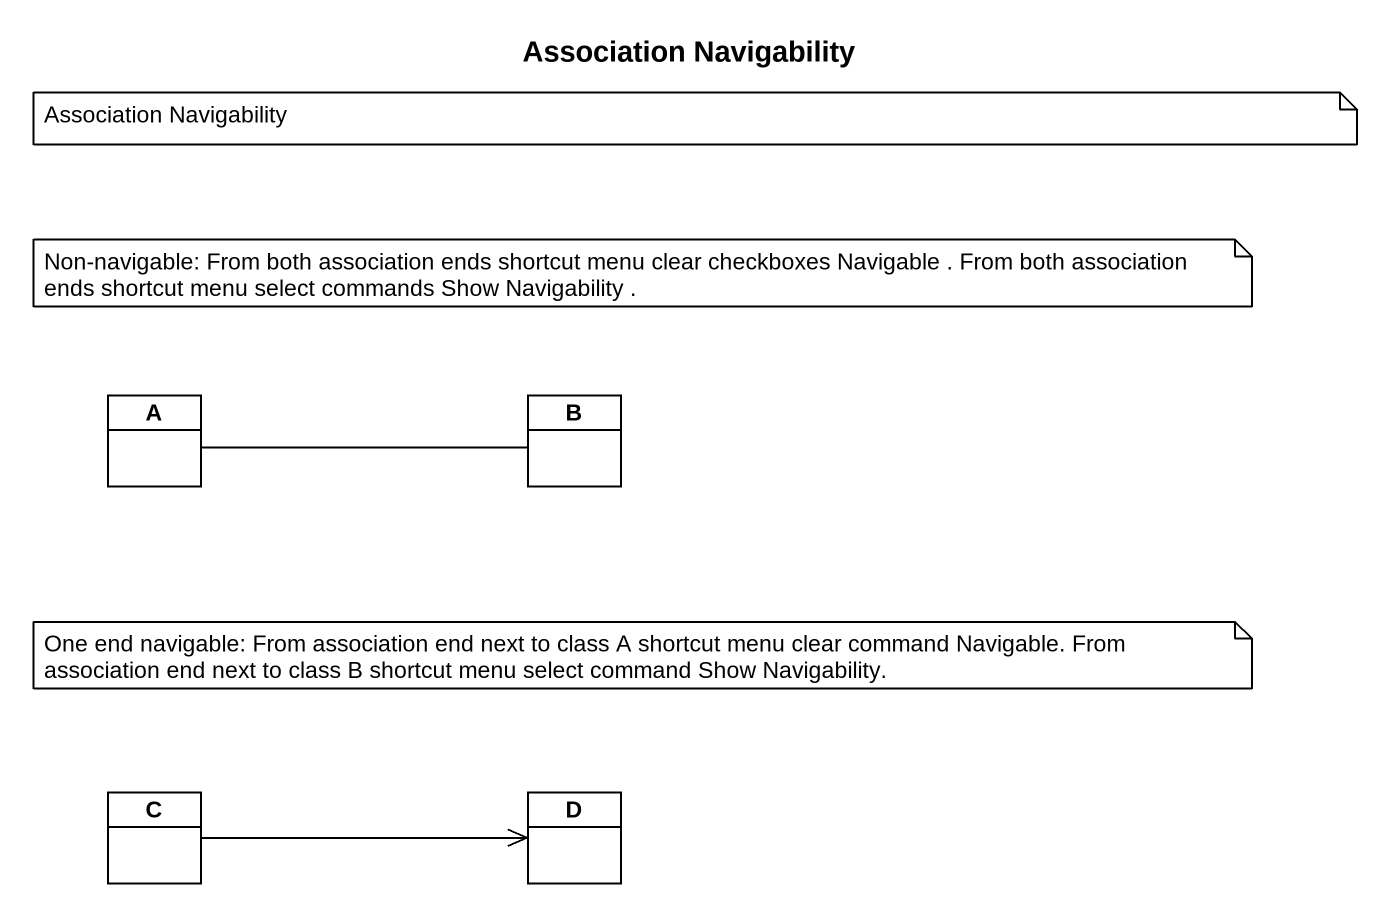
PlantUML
@startuml
title Association Navigability
hide circle
hide empty members
class A
class B
class C
class D
A -right- B
C -right-> D
note as N1
  Association Navigability
end note
note as N2
  Non-navigable: From both association ends shortcut menu clear checkboxes Navigable . From both association ends shortcut menu select commands Show Navigability .
end note
note as N3
  One end navigable: From association end next to class A shortcut menu clear command Navigable. From association end next to class B shortcut menu select command Show Navigability.
end note
@enduml
